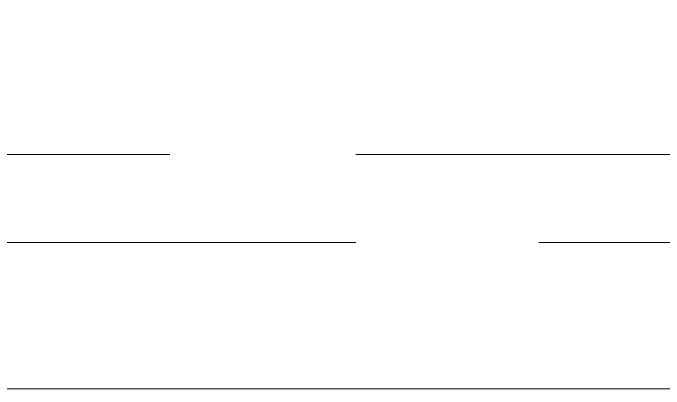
# Model space of a CAD drawing. Header units: millimetres. Extents: x 36 to 2484, y 36 to 1746.
# Drawn here: x 1496.82 to 1519.01, y 869.63 to 882.45 of the extents above; entities that cross this region are included whole.
import ezdxf

# ---------------------------------------------------------------- set-up
doc = ezdxf.new("R2010")
doc.units = ezdxf.units.MM
doc.header["$LTSCALE"] = 6
doc.linetypes.add('HIDDEN', pattern=[9.525, 6.35, -3.175])
doc.layers.add('가는파선_A3', color=7, linetype='HIDDEN', lineweight=13, true_color=0x008000)
doc.layers.add('굵은실선_A3', color=7, linetype='Continuous', lineweight=18)

msp = doc.modelspace()

# ---------------------------------------------------------------- linework, layer by layer
at = {"layer": '가는파선_A3', "ltscale": 0.332458}
msp.add_line((1559.168, 877.627), (1369.168, 877.627), dxfattribs=at)
at = {"layer": '가는파선_A3', "ltscale": 0.327507}
msp.add_line((1421.158, 874.627), (1552.178, 874.627), dxfattribs=at)
at = {"layer": '가는파선_A3', "ltscale": 0.340571}
msp.add_circle((1486.668, 947.127), 65.052, dxfattribs=at)
at = {"layer": '가는파선_A3', "ltscale": 0.340297}
msp.add_circle((1486.668, 947.127), 65, dxfattribs=at)
at = {"layer": '굵은실선_A3'}
msp.add_line((1559.168, 869.627), (1364.168, 869.627), dxfattribs=at)

doc.saveas('drawing.dxf')
